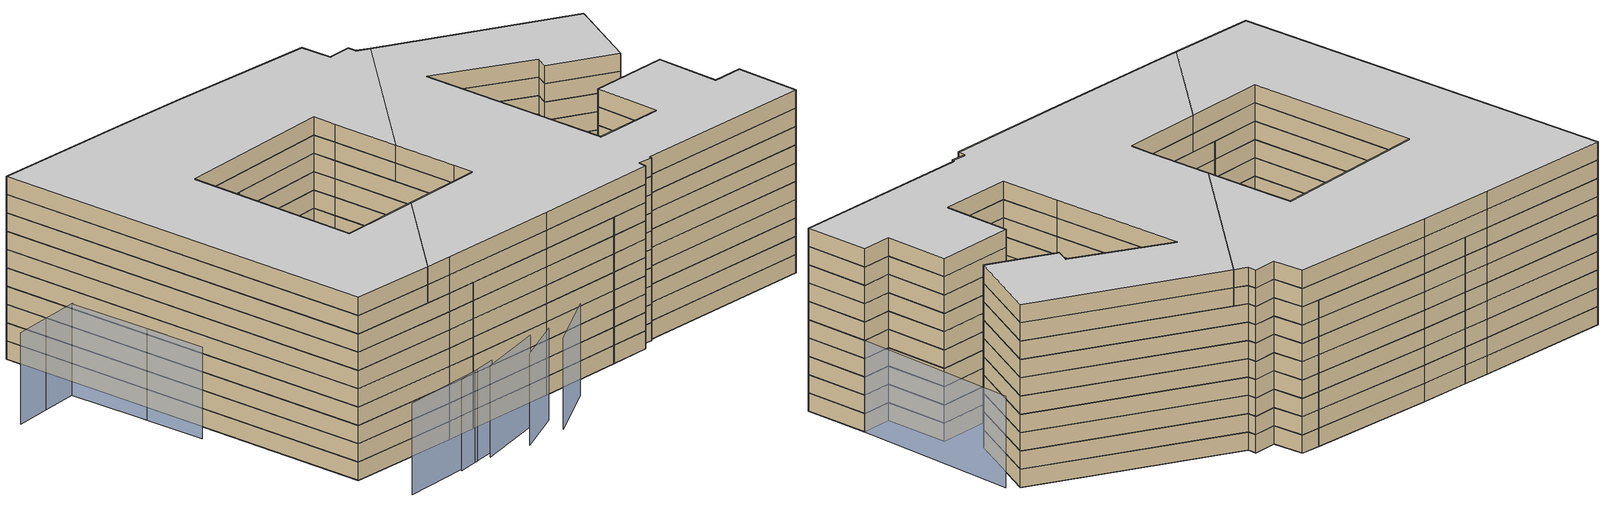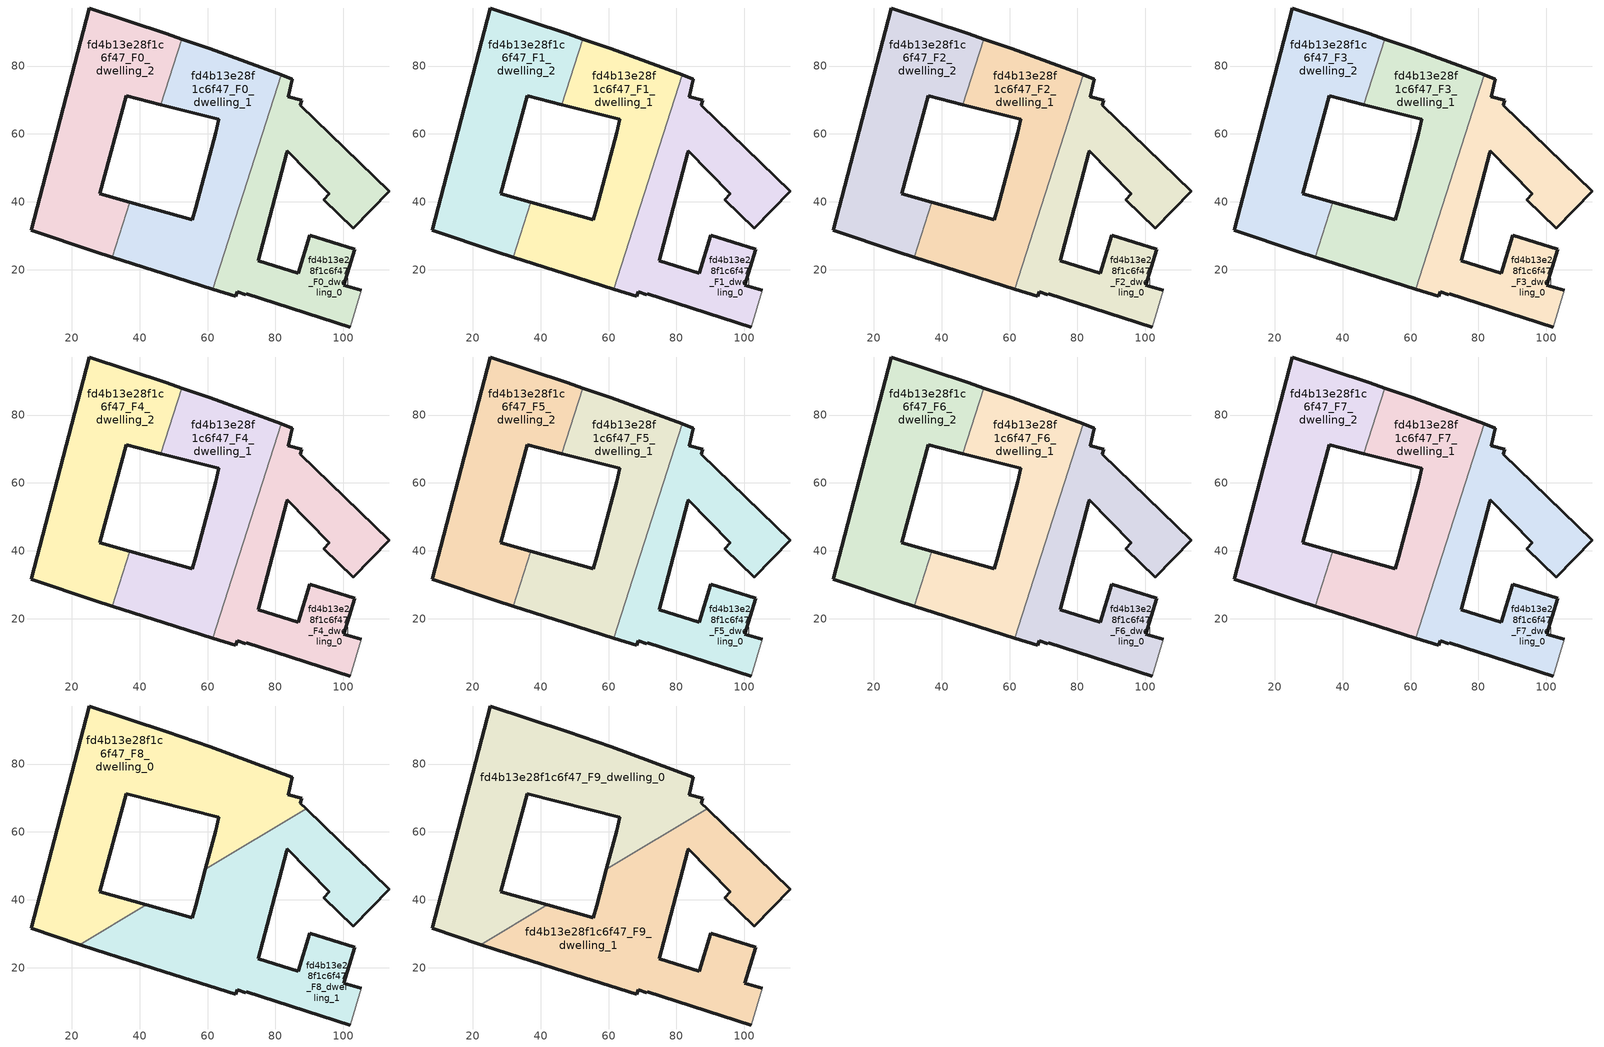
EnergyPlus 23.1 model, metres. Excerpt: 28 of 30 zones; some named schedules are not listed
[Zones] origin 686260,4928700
fd4b13e28f1c6f47_F0_dwelling_0
 floor ground (EU_floor_Construction): 102.03,3.13 105.22,13.91 100.19,15.45 103.4,26.08 90.09,30.09 86.74,19.01 74.89,22.59 77.6,32.68 83.31,54.49 83.46,55 95.88,42.39 94.17,40.62 102.91,32.19 113.47,43.14 87.32,68.39 87.73,69.86 83.74,70.94 84.94,76.18 81.71,77.36 61.51,14.3 68.26,12.19 68.8,13.53 71.2,12.57 71.34,12.95 z0
 wall outside (EU_wall_Construction): 81.71,77.36 84.94,76.18 83.74,70.94 87.73,69.86 87.32,68.39 113.47,43.14 102.91,32.19 94.17,40.62 95.88,42.39 83.46,55 83.31,54.49 77.6,32.68 74.89,22.59 86.74,19.01 90.09,30.09 103.4,26.08 100.19,15.45 105.22,13.91 / 102.03,3.13 71.34,12.95 71.2,12.57 68.8,13.53 68.26,12.19 61.51,14.3 z0:3
 wall to fd4b13e28f1c6f47_F0_dwelling_1 (EU_wall_Construction): 61.51,14.3 81.71,77.36 z0:3
 wall adiabatic (EU_wall_Construction): 105.22,13.91 102.03,3.13 z0:3
fd4b13e28f1c6f47_F0_dwelling_1
 floor ground (EU_floor_Construction): 61.51,14.3 81.71,77.36 60.75,85.06 52.45,87.92 46.27,68.63 63.35,64.3 62.37,60.34 56.55,38.24 55.54,34.78 37.06,39.89 31.87,23.68 47.24,18.76 z0
 wall outside (EU_wall_Construction): 37.06,39.89 55.54,34.78 56.55,38.24 62.37,60.34 63.35,64.3 46.27,68.63 / 52.45,87.92 60.75,85.06 81.71,77.36 / 61.51,14.3 47.24,18.76 31.87,23.68 z0:3
 wall to fd4b13e28f1c6f47_F0_dwelling_2 (EU_wall_Construction): 46.27,68.63 52.45,87.92 / 31.87,23.68 37.06,39.89 z0:3
fd4b13e28f1c6f47_F0_dwelling_2
 floor ground (EU_floor_Construction): 31.87,23.68 37.06,39.89 28.23,42.33 36.05,71.22 46.27,68.63 52.45,87.92 48.01,89.46 25.21,97.1 8.11,31.6 26.88,25.28 z0
 wall outside (EU_wall_Construction): 46.27,68.63 36.05,71.22 28.23,42.33 37.06,39.89 / 31.87,23.68 26.88,25.28 8.11,31.6 25.21,97.1 48.01,89.46 52.45,87.92 z0:3
fd4b13e28f1c6f47_F1_dwelling_0
 floor to fd4b13e28f1c6f47_F0_dwelling_0 (EU_floor_Construction): 102.03,3.13 105.22,13.91 100.19,15.45 103.4,26.08 90.09,30.09 86.74,19.01 74.89,22.59 77.6,32.68 83.31,54.49 83.46,55 95.88,42.39 94.17,40.62 102.91,32.19 113.47,43.14 87.32,68.39 87.73,69.86 83.74,70.94 84.94,76.18 81.71,77.36 61.51,14.3 68.26,12.19 68.8,13.53 71.2,12.57 71.34,12.95 z3
 wall outside (EU_wall_Construction): 81.71,77.36 84.94,76.18 83.74,70.94 87.73,69.86 87.32,68.39 113.47,43.14 102.91,32.19 94.17,40.62 95.88,42.39 83.46,55 83.31,54.49 77.6,32.68 74.89,22.59 86.74,19.01 90.09,30.09 103.4,26.08 100.19,15.45 105.22,13.91 / 102.03,3.13 71.34,12.95 71.2,12.57 68.8,13.53 68.26,12.19 61.51,14.3 z3:6
 wall to fd4b13e28f1c6f47_F1_dwelling_1 (EU_wall_Construction): 61.51,14.3 81.71,77.36 z3:6
 wall adiabatic (EU_wall_Construction): 105.22,13.91 102.03,3.13 z3:6
fd4b13e28f1c6f47_F1_dwelling_1
 floor to fd4b13e28f1c6f47_F0_dwelling_1 (EU_floor_Construction): 61.51,14.3 81.71,77.36 60.75,85.06 52.45,87.92 46.27,68.63 63.35,64.3 62.37,60.34 56.55,38.24 55.54,34.78 37.06,39.89 31.87,23.68 47.24,18.76 z3
 wall outside (EU_wall_Construction): 37.06,39.89 55.54,34.78 56.55,38.24 62.37,60.34 63.35,64.3 46.27,68.63 / 52.45,87.92 60.75,85.06 81.71,77.36 / 61.51,14.3 47.24,18.76 31.87,23.68 z3:6
 wall to fd4b13e28f1c6f47_F1_dwelling_2 (EU_wall_Construction): 46.27,68.63 52.45,87.92 / 31.87,23.68 37.06,39.89 z3:6
fd4b13e28f1c6f47_F1_dwelling_2
 floor to fd4b13e28f1c6f47_F0_dwelling_2 (EU_floor_Construction): 31.87,23.68 37.06,39.89 28.23,42.33 36.05,71.22 46.27,68.63 52.45,87.92 48.01,89.46 25.21,97.1 8.11,31.6 26.88,25.28 z3
 wall outside (EU_wall_Construction): 46.27,68.63 36.05,71.22 28.23,42.33 37.06,39.89 / 31.87,23.68 26.88,25.28 8.11,31.6 25.21,97.1 48.01,89.46 52.45,87.92 z3:6
fd4b13e28f1c6f47_F2_dwelling_0
 floor to fd4b13e28f1c6f47_F1_dwelling_0 (EU_floor_Construction): 102.03,3.13 105.22,13.91 100.19,15.45 103.4,26.08 90.09,30.09 86.74,19.01 74.89,22.59 77.6,32.68 83.31,54.49 83.46,55 95.88,42.39 94.17,40.62 102.91,32.19 113.47,43.14 87.32,68.39 87.73,69.86 83.74,70.94 84.94,76.18 81.71,77.36 61.51,14.3 68.26,12.19 68.8,13.53 71.2,12.57 71.34,12.95 z6
 wall outside (EU_wall_Construction): 81.71,77.36 84.94,76.18 83.74,70.94 87.73,69.86 87.32,68.39 113.47,43.14 102.91,32.19 94.17,40.62 95.88,42.39 83.46,55 83.31,54.49 77.6,32.68 74.89,22.59 86.74,19.01 90.09,30.09 103.4,26.08 100.19,15.45 105.22,13.91 / 102.03,3.13 71.34,12.95 71.2,12.57 68.8,13.53 68.26,12.19 61.51,14.3 z6:9
 wall to fd4b13e28f1c6f47_F2_dwelling_1 (EU_wall_Construction): 61.51,14.3 81.71,77.36 z6:9
 wall adiabatic (EU_wall_Construction): 105.22,13.91 102.03,3.13 z6:9
fd4b13e28f1c6f47_F2_dwelling_1
 floor to fd4b13e28f1c6f47_F1_dwelling_1 (EU_floor_Construction): 61.51,14.3 81.71,77.36 60.75,85.06 52.45,87.92 46.27,68.63 63.35,64.3 62.37,60.34 56.55,38.24 55.54,34.78 37.06,39.89 31.87,23.68 47.24,18.76 z6
 wall outside (EU_wall_Construction): 37.06,39.89 55.54,34.78 56.55,38.24 62.37,60.34 63.35,64.3 46.27,68.63 / 52.45,87.92 60.75,85.06 81.71,77.36 / 61.51,14.3 47.24,18.76 31.87,23.68 z6:9
 wall to fd4b13e28f1c6f47_F2_dwelling_2 (EU_wall_Construction): 46.27,68.63 52.45,87.92 / 31.87,23.68 37.06,39.89 z6:9
fd4b13e28f1c6f47_F2_dwelling_2
 floor to fd4b13e28f1c6f47_F1_dwelling_2 (EU_floor_Construction): 31.87,23.68 37.06,39.89 28.23,42.33 36.05,71.22 46.27,68.63 52.45,87.92 48.01,89.46 25.21,97.1 8.11,31.6 26.88,25.28 z6
 wall outside (EU_wall_Construction): 46.27,68.63 36.05,71.22 28.23,42.33 37.06,39.89 / 31.87,23.68 26.88,25.28 8.11,31.6 25.21,97.1 48.01,89.46 52.45,87.92 z6:9
fd4b13e28f1c6f47_F3_dwelling_0
 floor to fd4b13e28f1c6f47_F2_dwelling_0 (EU_floor_Construction): 102.03,3.13 105.22,13.91 100.19,15.45 103.4,26.08 90.09,30.09 86.74,19.01 74.89,22.59 77.6,32.68 83.31,54.49 83.46,55 95.88,42.39 94.17,40.62 102.91,32.19 113.47,43.14 87.32,68.39 87.73,69.86 83.74,70.94 84.94,76.18 81.71,77.36 61.51,14.3 68.26,12.19 68.8,13.53 71.2,12.57 71.34,12.95 z9
 wall outside (EU_wall_Construction): 81.71,77.36 84.94,76.18 83.74,70.94 87.73,69.86 87.32,68.39 113.47,43.14 102.91,32.19 94.17,40.62 95.88,42.39 83.46,55 83.31,54.49 77.6,32.68 74.89,22.59 86.74,19.01 90.09,30.09 103.4,26.08 100.19,15.45 105.22,13.91 / 102.03,3.13 71.34,12.95 71.2,12.57 68.8,13.53 68.26,12.19 61.51,14.3 z9:12
 wall to fd4b13e28f1c6f47_F3_dwelling_1 (EU_wall_Construction): 61.51,14.3 81.71,77.36 z9:12
 wall adiabatic (EU_wall_Construction): 105.22,13.91 102.03,3.13 z9:12
fd4b13e28f1c6f47_F3_dwelling_1
 floor to fd4b13e28f1c6f47_F2_dwelling_1 (EU_floor_Construction): 61.51,14.3 81.71,77.36 60.75,85.06 52.45,87.92 46.27,68.63 63.35,64.3 62.37,60.34 56.55,38.24 55.54,34.78 37.06,39.89 31.87,23.68 47.24,18.76 z9
 wall outside (EU_wall_Construction): 37.06,39.89 55.54,34.78 56.55,38.24 62.37,60.34 63.35,64.3 46.27,68.63 / 52.45,87.92 60.75,85.06 81.71,77.36 / 61.51,14.3 47.24,18.76 31.87,23.68 z9:12
 wall to fd4b13e28f1c6f47_F3_dwelling_2 (EU_wall_Construction): 46.27,68.63 52.45,87.92 / 31.87,23.68 37.06,39.89 z9:12
fd4b13e28f1c6f47_F3_dwelling_2
 floor to fd4b13e28f1c6f47_F2_dwelling_2 (EU_floor_Construction): 31.87,23.68 37.06,39.89 28.23,42.33 36.05,71.22 46.27,68.63 52.45,87.92 48.01,89.46 25.21,97.1 8.11,31.6 26.88,25.28 z9
 wall outside (EU_wall_Construction): 46.27,68.63 36.05,71.22 28.23,42.33 37.06,39.89 / 31.87,23.68 26.88,25.28 8.11,31.6 25.21,97.1 48.01,89.46 52.45,87.92 z9:12
fd4b13e28f1c6f47_F4_dwelling_0
 floor to fd4b13e28f1c6f47_F3_dwelling_0 (EU_floor_Construction): 102.03,3.13 105.22,13.91 100.19,15.45 103.4,26.08 90.09,30.09 86.74,19.01 74.89,22.59 77.6,32.68 83.31,54.49 83.46,55 95.88,42.39 94.17,40.62 102.91,32.19 113.47,43.14 87.32,68.39 87.73,69.86 83.74,70.94 84.94,76.18 81.71,77.36 61.51,14.3 68.26,12.19 68.8,13.53 71.2,12.57 71.34,12.95 z12
 wall outside (EU_wall_Construction): 81.71,77.36 84.94,76.18 83.74,70.94 87.73,69.86 87.32,68.39 113.47,43.14 102.91,32.19 94.17,40.62 95.88,42.39 83.46,55 83.31,54.49 77.6,32.68 74.89,22.59 86.74,19.01 90.09,30.09 103.4,26.08 100.19,15.45 105.22,13.91 / 102.03,3.13 71.34,12.95 71.2,12.57 68.8,13.53 68.26,12.19 61.51,14.3 z12:15
 wall to fd4b13e28f1c6f47_F4_dwelling_1 (EU_wall_Construction): 61.51,14.3 81.71,77.36 z12:15
 wall adiabatic (EU_wall_Construction): 105.22,13.91 102.03,3.13 z12:15
fd4b13e28f1c6f47_F4_dwelling_1
 floor to fd4b13e28f1c6f47_F3_dwelling_1 (EU_floor_Construction): 61.51,14.3 81.71,77.36 60.75,85.06 52.45,87.92 46.27,68.63 63.35,64.3 62.37,60.34 56.55,38.24 55.54,34.78 37.06,39.89 31.87,23.68 47.24,18.76 z12
 wall outside (EU_wall_Construction): 37.06,39.89 55.54,34.78 56.55,38.24 62.37,60.34 63.35,64.3 46.27,68.63 / 52.45,87.92 60.75,85.06 81.71,77.36 / 61.51,14.3 47.24,18.76 31.87,23.68 z12:15
 wall to fd4b13e28f1c6f47_F4_dwelling_2 (EU_wall_Construction): 46.27,68.63 52.45,87.92 / 31.87,23.68 37.06,39.89 z12:15
fd4b13e28f1c6f47_F4_dwelling_2
 floor to fd4b13e28f1c6f47_F3_dwelling_2 (EU_floor_Construction): 31.87,23.68 37.06,39.89 28.23,42.33 36.05,71.22 46.27,68.63 52.45,87.92 48.01,89.46 25.21,97.1 8.11,31.6 26.88,25.28 z12
 wall outside (EU_wall_Construction): 46.27,68.63 36.05,71.22 28.23,42.33 37.06,39.89 / 31.87,23.68 26.88,25.28 8.11,31.6 25.21,97.1 48.01,89.46 52.45,87.92 z12:15
fd4b13e28f1c6f47_F5_dwelling_0
 floor to fd4b13e28f1c6f47_F4_dwelling_0 (EU_floor_Construction): 102.03,3.13 105.22,13.91 100.19,15.45 103.4,26.08 90.09,30.09 86.74,19.01 74.89,22.59 77.6,32.68 83.31,54.49 83.46,55 95.88,42.39 94.17,40.62 102.91,32.19 113.47,43.14 87.32,68.39 87.73,69.86 83.74,70.94 84.94,76.18 81.71,77.36 61.51,14.3 68.26,12.19 68.8,13.53 71.2,12.57 71.34,12.95 z15
 wall outside (EU_wall_Construction): 81.71,77.36 84.94,76.18 83.74,70.94 87.73,69.86 87.32,68.39 113.47,43.14 102.91,32.19 94.17,40.62 95.88,42.39 83.46,55 83.31,54.49 77.6,32.68 74.89,22.59 86.74,19.01 90.09,30.09 103.4,26.08 100.19,15.45 105.22,13.91 / 102.03,3.13 71.34,12.95 71.2,12.57 68.8,13.53 68.26,12.19 61.51,14.3 z15:18
 wall to fd4b13e28f1c6f47_F5_dwelling_1 (EU_wall_Construction): 61.51,14.3 81.71,77.36 z15:18
 wall adiabatic (EU_wall_Construction): 105.22,13.91 102.03,3.13 z15:18
fd4b13e28f1c6f47_F5_dwelling_1
 floor to fd4b13e28f1c6f47_F4_dwelling_1 (EU_floor_Construction): 61.51,14.3 81.71,77.36 60.75,85.06 52.45,87.92 46.27,68.63 63.35,64.3 62.37,60.34 56.55,38.24 55.54,34.78 37.06,39.89 31.87,23.68 47.24,18.76 z15
 wall outside (EU_wall_Construction): 37.06,39.89 55.54,34.78 56.55,38.24 62.37,60.34 63.35,64.3 46.27,68.63 / 52.45,87.92 60.75,85.06 81.71,77.36 / 61.51,14.3 47.24,18.76 31.87,23.68 z15:18
 wall to fd4b13e28f1c6f47_F5_dwelling_2 (EU_wall_Construction): 46.27,68.63 52.45,87.92 / 31.87,23.68 37.06,39.89 z15:18
fd4b13e28f1c6f47_F5_dwelling_2
 floor to fd4b13e28f1c6f47_F4_dwelling_2 (EU_floor_Construction): 31.87,23.68 37.06,39.89 28.23,42.33 36.05,71.22 46.27,68.63 52.45,87.92 48.01,89.46 25.21,97.1 8.11,31.6 26.88,25.28 z15
 wall outside (EU_wall_Construction): 46.27,68.63 36.05,71.22 28.23,42.33 37.06,39.89 / 31.87,23.68 26.88,25.28 8.11,31.6 25.21,97.1 48.01,89.46 52.45,87.92 z15:18
fd4b13e28f1c6f47_F6_dwelling_0
 floor to fd4b13e28f1c6f47_F5_dwelling_0 (EU_floor_Construction): 102.03,3.13 105.22,13.91 100.19,15.45 103.4,26.08 90.09,30.09 86.74,19.01 74.89,22.59 77.6,32.68 83.31,54.49 83.46,55 95.88,42.39 94.17,40.62 102.91,32.19 113.47,43.14 87.32,68.39 87.73,69.86 83.74,70.94 84.94,76.18 81.71,77.36 61.51,14.3 68.26,12.19 68.8,13.53 71.2,12.57 71.34,12.95 z18
 wall outside (EU_wall_Construction): 81.71,77.36 84.94,76.18 83.74,70.94 87.73,69.86 87.32,68.39 113.47,43.14 102.91,32.19 94.17,40.62 95.88,42.39 83.46,55 83.31,54.49 77.6,32.68 74.89,22.59 86.74,19.01 90.09,30.09 103.4,26.08 100.19,15.45 105.22,13.91 / 102.03,3.13 71.34,12.95 71.2,12.57 68.8,13.53 68.26,12.19 61.51,14.3 z18:21
 wall to fd4b13e28f1c6f47_F6_dwelling_1 (EU_wall_Construction): 61.51,14.3 81.71,77.36 z18:21
 wall adiabatic (EU_wall_Construction): 105.22,13.91 102.03,3.13 z18:21
fd4b13e28f1c6f47_F6_dwelling_1
 floor to fd4b13e28f1c6f47_F5_dwelling_1 (EU_floor_Construction): 61.51,14.3 81.71,77.36 60.75,85.06 52.45,87.92 46.27,68.63 63.35,64.3 62.37,60.34 56.55,38.24 55.54,34.78 37.06,39.89 31.87,23.68 47.24,18.76 z18
 wall outside (EU_wall_Construction): 37.06,39.89 55.54,34.78 56.55,38.24 62.37,60.34 63.35,64.3 46.27,68.63 / 52.45,87.92 60.75,85.06 81.71,77.36 / 61.51,14.3 47.24,18.76 31.87,23.68 z18:21
 wall to fd4b13e28f1c6f47_F6_dwelling_2 (EU_wall_Construction): 46.27,68.63 52.45,87.92 / 31.87,23.68 37.06,39.89 z18:21
fd4b13e28f1c6f47_F6_dwelling_2
 floor to fd4b13e28f1c6f47_F5_dwelling_2 (EU_floor_Construction): 31.87,23.68 37.06,39.89 28.23,42.33 36.05,71.22 46.27,68.63 52.45,87.92 48.01,89.46 25.21,97.1 8.11,31.6 26.88,25.28 z18
 wall outside (EU_wall_Construction): 46.27,68.63 36.05,71.22 28.23,42.33 37.06,39.89 / 31.87,23.68 26.88,25.28 8.11,31.6 25.21,97.1 48.01,89.46 52.45,87.92 z18:21
fd4b13e28f1c6f47_F7_dwelling_0
 floor to fd4b13e28f1c6f47_F6_dwelling_0 (EU_floor_Construction): 102.03,3.13 105.22,13.91 100.19,15.45 103.4,26.08 90.09,30.09 86.74,19.01 74.89,22.59 77.6,32.68 83.31,54.49 83.46,55 95.88,42.39 94.17,40.62 102.91,32.19 113.47,43.14 87.32,68.39 87.73,69.86 83.74,70.94 84.94,76.18 81.71,77.36 61.51,14.3 68.26,12.19 68.8,13.53 71.2,12.57 71.34,12.95 z21
 wall outside (EU_wall_Construction): 81.71,77.36 84.94,76.18 83.74,70.94 87.73,69.86 87.32,68.39 113.47,43.14 102.91,32.19 94.17,40.62 95.88,42.39 83.46,55 83.31,54.49 77.6,32.68 74.89,22.59 86.74,19.01 90.09,30.09 103.4,26.08 100.19,15.45 105.22,13.91 / 102.03,3.13 71.34,12.95 71.2,12.57 68.8,13.53 68.26,12.19 61.51,14.3 z21:24
 wall to fd4b13e28f1c6f47_F7_dwelling_1 (EU_wall_Construction): 61.51,14.3 81.71,77.36 z21:24
 wall adiabatic (EU_wall_Construction): 105.22,13.91 102.03,3.13 z21:24
fd4b13e28f1c6f47_F7_dwelling_1
 floor to fd4b13e28f1c6f47_F6_dwelling_1 (EU_floor_Construction): 61.51,14.3 81.71,77.36 60.75,85.06 52.45,87.92 46.27,68.63 63.35,64.3 62.37,60.34 56.55,38.24 55.54,34.78 37.06,39.89 31.87,23.68 47.24,18.76 z21
 wall outside (EU_wall_Construction): 37.06,39.89 55.54,34.78 56.55,38.24 62.37,60.34 63.35,64.3 46.27,68.63 / 52.45,87.92 60.75,85.06 81.71,77.36 / 61.51,14.3 47.24,18.76 31.87,23.68 z21:24
 wall to fd4b13e28f1c6f47_F7_dwelling_2 (EU_wall_Construction): 46.27,68.63 52.45,87.92 / 31.87,23.68 37.06,39.89 z21:24
fd4b13e28f1c6f47_F7_dwelling_2
 floor to fd4b13e28f1c6f47_F6_dwelling_2 (EU_floor_Construction): 31.87,23.68 37.06,39.89 28.23,42.33 36.05,71.22 46.27,68.63 52.45,87.92 48.01,89.46 25.21,97.1 8.11,31.6 26.88,25.28 z21
 wall outside (EU_wall_Construction): 46.27,68.63 36.05,71.22 28.23,42.33 37.06,39.89 / 31.87,23.68 26.88,25.28 8.11,31.6 25.21,97.1 48.01,89.46 52.45,87.92 z21:24
fd4b13e28f1c6f47_F8_dwelling_0
 floor to fd4b13e28f1c6f47_F7_dwelling_2 (EU_floor_Construction): 35.38,34.62 37.06,39.89 28.23,42.33 36.05,71.22 46.27,68.63 52.45,87.92 48.01,89.46 25.21,97.1 8.11,31.6 22.34,26.81 z24
 floor to fd4b13e28f1c6f47_F7_dwelling_0 (EU_floor_Construction): 89,66.77 87.32,68.39 87.73,69.86 83.74,70.94 84.94,76.18 81.71,77.36 75.78,58.84 z24
 floor to fd4b13e28f1c6f47_F7_dwelling_1 (EU_floor_Construction): 41.92,38.54 37.06,39.89 35.38,34.62 z24; 75.78,58.84 81.71,77.36 60.75,85.06 52.45,87.92 46.27,68.63 63.35,64.3 62.37,60.34 59.39,49.02 z24
 wall outside (EU_wall_Construction): 59.39,49.02 62.37,60.34 63.35,64.3 36.05,71.22 28.23,42.33 41.92,38.54 / 22.34,26.81 8.11,31.6 25.21,97.1 48.01,89.46 60.75,85.06 84.94,76.18 83.74,70.94 87.73,69.86 87.32,68.39 89,66.77 z24:27
 wall to fd4b13e28f1c6f47_F8_dwelling_1 (EU_wall_Construction): 89,66.77 59.39,49.02 / 41.92,38.54 22.34,26.81 z24:27
fd4b13e28f1c6f47_F8_dwelling_1
 floor to fd4b13e28f1c6f47_F7_dwelling_0 (EU_floor_Construction): 102.03,3.13 105.22,13.91 100.19,15.45 103.4,26.08 90.09,30.09 86.74,19.01 74.89,22.59 77.6,32.68 83.31,54.49 83.46,55 95.88,42.39 94.17,40.62 102.91,32.19 113.47,43.14 89,66.77 75.78,58.84 61.51,14.3 68.26,12.19 68.8,13.53 71.2,12.57 71.34,12.95 z24
 floor to fd4b13e28f1c6f47_F7_dwelling_1 (EU_floor_Construction): 61.51,14.3 75.78,58.84 59.39,49.02 56.55,38.24 55.54,34.78 41.92,38.54 35.38,34.62 31.87,23.68 47.24,18.76 z24
 floor to fd4b13e28f1c6f47_F7_dwelling_2 (EU_floor_Construction): 31.87,23.68 35.38,34.62 22.34,26.81 26.88,25.28 z24
 wall outside (EU_wall_Construction): 41.92,38.54 55.54,34.78 56.55,38.24 59.39,49.02 / 89,66.77 113.47,43.14 102.91,32.19 94.17,40.62 95.88,42.39 83.46,55 83.31,54.49 77.6,32.68 74.89,22.59 86.74,19.01 90.09,30.09 103.4,26.08 100.19,15.45 105.22,13.91 / 102.03,3.13 71.34,12.95 71.2,12.57 68.8,13.53 68.26,12.19 47.24,18.76 26.88,25.28 22.34,26.81 z24:27
 wall adiabatic (EU_wall_Construction): 105.22,13.91 102.03,3.13 z24:27
fd4b13e28f1c6f47_F9_dwelling_0
 floor to fd4b13e28f1c6f47_F8_dwelling_0 (EU_floor_Construction): 59.39,49.02 89,66.77 87.32,68.39 87.73,69.86 83.74,70.94 84.94,76.18 60.75,85.06 48.01,89.46 25.21,97.1 8.11,31.6 22.34,26.81 41.92,38.54 28.23,42.33 36.05,71.22 63.35,64.3 62.37,60.34 z27
 wall outside (EU_wall_Construction): 59.39,49.02 62.37,60.34 63.35,64.3 36.05,71.22 28.23,42.33 41.92,38.54 / 22.34,26.81 8.11,31.6 25.21,97.1 48.01,89.46 60.75,85.06 84.94,76.18 83.74,70.94 87.73,69.86 87.32,68.39 89,66.77 z27:30
 wall to fd4b13e28f1c6f47_F9_dwelling_1 (EU_wall_Construction): 89,66.77 59.39,49.02 / 41.92,38.54 22.34,26.81 z27:30
 ceiling to fd4b13e28f1c6f47_F10_dwelling_0 (EU_floor_Construction): 84.94,76.18 83.74,70.94 87.73,69.86 87.32,68.39 89,66.77 59.39,49.02 62.37,60.34 63.35,64.3 36.05,71.22 28.23,42.33 41.92,38.54 22.34,26.81 8.11,31.6 25.21,97.1 48.01,89.46 60.75,85.06 z30
fd4b13e28f1c6f47_F9_dwelling_1
 floor to fd4b13e28f1c6f47_F8_dwelling_1 (EU_floor_Construction): 102.03,3.13 105.22,13.91 100.19,15.45 103.4,26.08 90.09,30.09 86.74,19.01 74.89,22.59 77.6,32.68 83.31,54.49 83.46,55 95.88,42.39 94.17,40.62 102.91,32.19 113.47,43.14 89,66.77 59.39,49.02 56.55,38.24 55.54,34.78 41.92,38.54 22.34,26.81 26.88,25.28 47.24,18.76 68.26,12.19 68.8,13.53 71.2,12.57 71.34,12.95 z27
 wall outside (EU_wall_Construction): 41.92,38.54 55.54,34.78 56.55,38.24 59.39,49.02 / 89,66.77 113.47,43.14 102.91,32.19 94.17,40.62 95.88,42.39 83.46,55 83.31,54.49 77.6,32.68 74.89,22.59 86.74,19.01 90.09,30.09 103.4,26.08 100.19,15.45 105.22,13.91 / 102.03,3.13 71.34,12.95 71.2,12.57 68.8,13.53 68.26,12.19 47.24,18.76 26.88,25.28 22.34,26.81 z27:30
 wall adiabatic (EU_wall_Construction): 105.22,13.91 102.03,3.13 z27:30
 ceiling to fd4b13e28f1c6f47_F10_dwelling_1 (EU_floor_Construction): 113.47,43.14 102.91,32.19 94.17,40.62 95.88,42.39 83.46,55 83.31,54.49 77.6,32.68 74.89,22.59 86.74,19.01 90.09,30.09 103.4,26.08 100.19,15.45 105.22,13.91 102.03,3.13 71.34,12.95 71.2,12.57 68.8,13.53 68.26,12.19 47.24,18.76 26.88,25.28 22.34,26.81 41.92,38.54 55.54,34.78 56.55,38.24 59.39,49.02 89,66.77 z30
shading: 30.11,13.67 39.35,14.82 / 23.82,17.25 36,16.28 / 37.32,11.48 49.2,14.14 / 6.81,22.16 21.66,18.33 / 101.72,3.48 114.34,41.16 / 17.64,19.03 25.6,17.77 / 14.51,69.63 11.9,58.85 / 17.65,82.95 13.48,65.29 / 17.93,82.81 11.24,84.26 / 11.48,84.21 5.24,85.49 z0:15
[Building]
EU S2 Campaign: North Axis=0; Terrain=City; Solar Distribution=FullExterior
[Site:Location]
Bologna: Latitude=44.5; Longitude=11.25; Time Zone=1; Elevation=37
[SizingPeriod:WeatherFileDays]
AnnualSizingPeriod: Begin Month=1; Begin Day of Month=1; End Month=12; End Day of Month=31; Day of Week for Start Day=Monday; Use Weather File Daylight Saving Period=No; Use Weather File Rain and Snow Indicators=No
[MATERIAL]
EU_InternalMass_Material: Roughness=MediumRough; Thickness=0.1; Conductivity=1; Density=1800; Specific Heat=900; Thermal Absorptance=0.9; Solar Absorptance=0.7; Visible Absorptance=0.7
[MATERIAL:NOMASS] Roughness=MediumRough; Thermal Absorptance=0.9; Solar Absorptance=0.7; Visible Absorptance=0.7
Name | Thermal Resistance
EU_wall_NoMass | 0.779417
EU_floor_NoMass | 0.588222
[CONSTRUCTION]
EU_wall_Construction: EU_wall_NoMass
EU_floor_Construction: EU_floor_NoMass
EU_InternalMass_Construction: EU_InternalMass_Material
[ZONE] Type=1; Multiplier=1; Ceiling Height=autocalculate; Floor Area=autocalculate; Part of Total Floor Area=Yes
Name | Volume
fd4b13e28f1c6f47_F0_dwelling_0; fd4b13e28f1c6f47_F1_dwelling_0; fd4b13e28f1c6f47_F2_dwelling_0; fd4b13e28f1c6f47_F3_dwelling_0; fd4b13e28f1c6f47_F4_dwelling_0; fd4b13e28f1c6f47_F5_dwelling_0; fd4b13e28f1c6f47_F6_dwelling_0; fd4b13e28f1c6f47_F7_dwelling_0 | 4562.01
fd4b13e28f1c6f47_F8_dwelling_0; fd4b13e28f1c6f47_F9_dwelling_0 | 6842.93
fd4b13e28f1c6f47_F0_dwelling_1; fd4b13e28f1c6f47_F1_dwelling_1; fd4b13e28f1c6f47_F2_dwelling_1; fd4b13e28f1c6f47_F3_dwelling_1; fd4b13e28f1c6f47_F4_dwelling_1; fd4b13e28f1c6f47_F5_dwelling_1; fd4b13e28f1c6f47_F6_dwelling_1; fd4b13e28f1c6f47_F7_dwelling_1 | 4561.89
fd4b13e28f1c6f47_F8_dwelling_1; fd4b13e28f1c6f47_F9_dwelling_1 | 6842.98
fd4b13e28f1c6f47_F0_dwelling_2; fd4b13e28f1c6f47_F1_dwelling_2; fd4b13e28f1c6f47_F2_dwelling_2; fd4b13e28f1c6f47_F3_dwelling_2; fd4b13e28f1c6f47_F4_dwelling_2; fd4b13e28f1c6f47_F5_dwelling_2; fd4b13e28f1c6f47_F6_dwelling_2; fd4b13e28f1c6f47_F7_dwelling_2 | 4561.96
[INTERNALMASS] Construction=EU_InternalMass_Construction
Name | Zone or ZoneList | Surface Area
fd4b13e28f1c6f47_F0_dwelling_0_EU_InternalMass | fd4b13e28f1c6f47_F0_dwelling_0 | 1520.67
fd4b13e28f1c6f47_F0_dwelling_1_EU_InternalMass | fd4b13e28f1c6f47_F0_dwelling_1 | 1520.63
fd4b13e28f1c6f47_F0_dwelling_2_EU_InternalMass | fd4b13e28f1c6f47_F0_dwelling_2 | 1520.65
fd4b13e28f1c6f47_F1_dwelling_0_EU_InternalMass | fd4b13e28f1c6f47_F1_dwelling_0 | 1520.67
fd4b13e28f1c6f47_F1_dwelling_1_EU_InternalMass | fd4b13e28f1c6f47_F1_dwelling_1 | 1520.63
fd4b13e28f1c6f47_F1_dwelling_2_EU_InternalMass | fd4b13e28f1c6f47_F1_dwelling_2 | 1520.65
fd4b13e28f1c6f47_F2_dwelling_0_EU_InternalMass | fd4b13e28f1c6f47_F2_dwelling_0 | 1520.67
fd4b13e28f1c6f47_F2_dwelling_1_EU_InternalMass | fd4b13e28f1c6f47_F2_dwelling_1 | 1520.63
fd4b13e28f1c6f47_F2_dwelling_2_EU_InternalMass | fd4b13e28f1c6f47_F2_dwelling_2 | 1520.65
fd4b13e28f1c6f47_F3_dwelling_0_EU_InternalMass | fd4b13e28f1c6f47_F3_dwelling_0 | 1520.67
fd4b13e28f1c6f47_F3_dwelling_1_EU_InternalMass | fd4b13e28f1c6f47_F3_dwelling_1 | 1520.63
fd4b13e28f1c6f47_F3_dwelling_2_EU_InternalMass | fd4b13e28f1c6f47_F3_dwelling_2 | 1520.65
fd4b13e28f1c6f47_F4_dwelling_0_EU_InternalMass | fd4b13e28f1c6f47_F4_dwelling_0 | 1520.67
fd4b13e28f1c6f47_F4_dwelling_1_EU_InternalMass | fd4b13e28f1c6f47_F4_dwelling_1 | 1520.63
fd4b13e28f1c6f47_F4_dwelling_2_EU_InternalMass | fd4b13e28f1c6f47_F4_dwelling_2 | 1520.65
fd4b13e28f1c6f47_F5_dwelling_0_EU_InternalMass | fd4b13e28f1c6f47_F5_dwelling_0 | 1520.67
fd4b13e28f1c6f47_F5_dwelling_1_EU_InternalMass | fd4b13e28f1c6f47_F5_dwelling_1 | 1520.63
fd4b13e28f1c6f47_F5_dwelling_2_EU_InternalMass | fd4b13e28f1c6f47_F5_dwelling_2 | 1520.65
fd4b13e28f1c6f47_F6_dwelling_0_EU_InternalMass | fd4b13e28f1c6f47_F6_dwelling_0 | 1520.67
fd4b13e28f1c6f47_F6_dwelling_1_EU_InternalMass | fd4b13e28f1c6f47_F6_dwelling_1 | 1520.63
fd4b13e28f1c6f47_F6_dwelling_2_EU_InternalMass | fd4b13e28f1c6f47_F6_dwelling_2 | 1520.65
fd4b13e28f1c6f47_F7_dwelling_0_EU_InternalMass | fd4b13e28f1c6f47_F7_dwelling_0 | 1520.67
fd4b13e28f1c6f47_F7_dwelling_1_EU_InternalMass | fd4b13e28f1c6f47_F7_dwelling_1 | 1520.63
fd4b13e28f1c6f47_F7_dwelling_2_EU_InternalMass | fd4b13e28f1c6f47_F7_dwelling_2 | 1520.65
fd4b13e28f1c6f47_F8_dwelling_0_EU_InternalMass | fd4b13e28f1c6f47_F8_dwelling_0 | 2280.98
fd4b13e28f1c6f47_F8_dwelling_1_EU_InternalMass | fd4b13e28f1c6f47_F8_dwelling_1 | 2280.99
fd4b13e28f1c6f47_F9_dwelling_0_EU_InternalMass | fd4b13e28f1c6f47_F9_dwelling_0 | 2280.98
fd4b13e28f1c6f47_F9_dwelling_1_EU_InternalMass | fd4b13e28f1c6f47_F9_dwelling_1 | 2280.99
[OTHEREQUIPMENT] Fuel Type=Electricity; Design Level Calculation Method=Watts/Area; Power per Zone Floor Area=1; Fraction Latent=0; Fraction Radiant=0; Fraction Lost=0; Carbon Dioxide Generation Rate=0; EndUse Subcategory=EU_Step8_InternalGains
Name | Zone or ZoneList or Space or SpaceList | Schedule
EU_Step8_InternalGain_fd4b13e28f1c6f47_F0_dwelling_0_f000 | fd4b13e28f1c6f47_F0_dwelling_0 | EU_Step8_GainSchedule_fd4b13e28f1c6f47_F0_dwelling_0_f000
EU_Step8_InternalGain_fd4b13e28f1c6f47_F0_dwelling_1_f000 | fd4b13e28f1c6f47_F0_dwelling_1 | EU_Step8_GainSchedule_fd4b13e28f1c6f47_F0_dwelling_1_f000
EU_Step8_InternalGain_fd4b13e28f1c6f47_F0_dwelling_2_f000 | fd4b13e28f1c6f47_F0_dwelling_2 | EU_Step8_GainSchedule_fd4b13e28f1c6f47_F0_dwelling_2_f000
EU_Step8_InternalGain_fd4b13e28f1c6f47_F1_dwelling_0_f000 | fd4b13e28f1c6f47_F1_dwelling_0 | EU_Step8_GainSchedule_fd4b13e28f1c6f47_F1_dwelling_0_f000
EU_Step8_InternalGain_fd4b13e28f1c6f47_F1_dwelling_1_f000 | fd4b13e28f1c6f47_F1_dwelling_1 | EU_Step8_GainSchedule_fd4b13e28f1c6f47_F1_dwelling_1_f000
EU_Step8_InternalGain_fd4b13e28f1c6f47_F1_dwelling_2_f000 | fd4b13e28f1c6f47_F1_dwelling_2 | EU_Step8_GainSchedule_fd4b13e28f1c6f47_F1_dwelling_2_f000
EU_Step8_InternalGain_fd4b13e28f1c6f47_F2_dwelling_0_f000 | fd4b13e28f1c6f47_F2_dwelling_0 | EU_Step8_GainSchedule_fd4b13e28f1c6f47_F2_dwelling_0_f000
EU_Step8_InternalGain_fd4b13e28f1c6f47_F2_dwelling_1_f000 | fd4b13e28f1c6f47_F2_dwelling_1 | EU_Step8_GainSchedule_fd4b13e28f1c6f47_F2_dwelling_1_f000
EU_Step8_InternalGain_fd4b13e28f1c6f47_F2_dwelling_2_f000 | fd4b13e28f1c6f47_F2_dwelling_2 | EU_Step8_GainSchedule_fd4b13e28f1c6f47_F2_dwelling_2_f000
EU_Step8_InternalGain_fd4b13e28f1c6f47_F3_dwelling_0_f000 | fd4b13e28f1c6f47_F3_dwelling_0 | EU_Step8_GainSchedule_fd4b13e28f1c6f47_F3_dwelling_0_f000
EU_Step8_InternalGain_fd4b13e28f1c6f47_F3_dwelling_1_f000 | fd4b13e28f1c6f47_F3_dwelling_1 | EU_Step8_GainSchedule_fd4b13e28f1c6f47_F3_dwelling_1_f000
EU_Step8_InternalGain_fd4b13e28f1c6f47_F3_dwelling_2_f000 | fd4b13e28f1c6f47_F3_dwelling_2 | EU_Step8_GainSchedule_fd4b13e28f1c6f47_F3_dwelling_2_f000
EU_Step8_InternalGain_fd4b13e28f1c6f47_F4_dwelling_0_f000 | fd4b13e28f1c6f47_F4_dwelling_0 | EU_Step8_GainSchedule_fd4b13e28f1c6f47_F4_dwelling_0_f000
EU_Step8_InternalGain_fd4b13e28f1c6f47_F4_dwelling_1_f000 | fd4b13e28f1c6f47_F4_dwelling_1 | EU_Step8_GainSchedule_fd4b13e28f1c6f47_F4_dwelling_1_f000
EU_Step8_InternalGain_fd4b13e28f1c6f47_F4_dwelling_2_f000 | fd4b13e28f1c6f47_F4_dwelling_2 | EU_Step8_GainSchedule_fd4b13e28f1c6f47_F4_dwelling_2_f000
EU_Step8_InternalGain_fd4b13e28f1c6f47_F5_dwelling_0_f000 | fd4b13e28f1c6f47_F5_dwelling_0 | EU_Step8_GainSchedule_fd4b13e28f1c6f47_F5_dwelling_0_f000
EU_Step8_InternalGain_fd4b13e28f1c6f47_F5_dwelling_1_f000 | fd4b13e28f1c6f47_F5_dwelling_1 | EU_Step8_GainSchedule_fd4b13e28f1c6f47_F5_dwelling_1_f000
EU_Step8_InternalGain_fd4b13e28f1c6f47_F5_dwelling_2_f000 | fd4b13e28f1c6f47_F5_dwelling_2 | EU_Step8_GainSchedule_fd4b13e28f1c6f47_F5_dwelling_2_f000
EU_Step8_InternalGain_fd4b13e28f1c6f47_F6_dwelling_0_f000 | fd4b13e28f1c6f47_F6_dwelling_0 | EU_Step8_GainSchedule_fd4b13e28f1c6f47_F6_dwelling_0_f000
EU_Step8_InternalGain_fd4b13e28f1c6f47_F6_dwelling_1_f000 | fd4b13e28f1c6f47_F6_dwelling_1 | EU_Step8_GainSchedule_fd4b13e28f1c6f47_F6_dwelling_1_f000
EU_Step8_InternalGain_fd4b13e28f1c6f47_F6_dwelling_2_f000 | fd4b13e28f1c6f47_F6_dwelling_2 | EU_Step8_GainSchedule_fd4b13e28f1c6f47_F6_dwelling_2_f000
EU_Step8_InternalGain_fd4b13e28f1c6f47_F7_dwelling_0_f000 | fd4b13e28f1c6f47_F7_dwelling_0 | EU_Step8_GainSchedule_fd4b13e28f1c6f47_F7_dwelling_0_f000
EU_Step8_InternalGain_fd4b13e28f1c6f47_F7_dwelling_1_f000 | fd4b13e28f1c6f47_F7_dwelling_1 | EU_Step8_GainSchedule_fd4b13e28f1c6f47_F7_dwelling_1_f000
EU_Step8_InternalGain_fd4b13e28f1c6f47_F7_dwelling_2_f000 | fd4b13e28f1c6f47_F7_dwelling_2 | EU_Step8_GainSchedule_fd4b13e28f1c6f47_F7_dwelling_2_f000
EU_Step8_InternalGain_fd4b13e28f1c6f47_F8_dwelling_0_f000 | fd4b13e28f1c6f47_F8_dwelling_0 | EU_Step8_GainSchedule_fd4b13e28f1c6f47_F8_dwelling_0_f000
EU_Step8_InternalGain_fd4b13e28f1c6f47_F8_dwelling_1_f000 | fd4b13e28f1c6f47_F8_dwelling_1 | EU_Step8_GainSchedule_fd4b13e28f1c6f47_F8_dwelling_1_f000
EU_Step8_InternalGain_fd4b13e28f1c6f47_F9_dwelling_0_f000 | fd4b13e28f1c6f47_F9_dwelling_0 | EU_Step8_GainSchedule_fd4b13e28f1c6f47_F9_dwelling_0_f000
EU_Step8_InternalGain_fd4b13e28f1c6f47_F9_dwelling_1_f000 | fd4b13e28f1c6f47_F9_dwelling_1 | EU_Step8_GainSchedule_fd4b13e28f1c6f47_F9_dwelling_1_f000
[ZONEVENTILATION:DESIGNFLOWRATE] Schedule=EU_AlwaysOn; Design Flow Rate Calculation Method=AirChanges/Hour; Air Changes per Hour=0.712058; Ventilation Type=Natural; Fan Pressure Rise=0; Fan Total Efficiency=1; Constant Term Coefficient=1; Temperature Term Coefficient=0; Velocity Term Coefficient=0; Velocity Squared Term Coefficient=0; Minimum Indoor Temperature=-100; Maximum Indoor Temperature=100; Delta Temperature=-100; Minimum Outdoor Temperature=-100; Maximum Outdoor Temperature=100; Maximum Wind Speed=40
Name | Zone or ZoneList or Space or SpaceList
EU_ConstantAir_fd4b13e28f1c6f47_F0_dwelling_0 | fd4b13e28f1c6f47_F0_dwelling_0
EU_ConstantAir_fd4b13e28f1c6f47_F0_dwelling_1 | fd4b13e28f1c6f47_F0_dwelling_1
EU_ConstantAir_fd4b13e28f1c6f47_F0_dwelling_2 | fd4b13e28f1c6f47_F0_dwelling_2
EU_ConstantAir_fd4b13e28f1c6f47_F1_dwelling_0 | fd4b13e28f1c6f47_F1_dwelling_0
EU_ConstantAir_fd4b13e28f1c6f47_F1_dwelling_1 | fd4b13e28f1c6f47_F1_dwelling_1
EU_ConstantAir_fd4b13e28f1c6f47_F1_dwelling_2 | fd4b13e28f1c6f47_F1_dwelling_2
EU_ConstantAir_fd4b13e28f1c6f47_F2_dwelling_0 | fd4b13e28f1c6f47_F2_dwelling_0
EU_ConstantAir_fd4b13e28f1c6f47_F2_dwelling_1 | fd4b13e28f1c6f47_F2_dwelling_1
EU_ConstantAir_fd4b13e28f1c6f47_F2_dwelling_2 | fd4b13e28f1c6f47_F2_dwelling_2
EU_ConstantAir_fd4b13e28f1c6f47_F3_dwelling_0 | fd4b13e28f1c6f47_F3_dwelling_0
EU_ConstantAir_fd4b13e28f1c6f47_F3_dwelling_1 | fd4b13e28f1c6f47_F3_dwelling_1
EU_ConstantAir_fd4b13e28f1c6f47_F3_dwelling_2 | fd4b13e28f1c6f47_F3_dwelling_2
EU_ConstantAir_fd4b13e28f1c6f47_F4_dwelling_0 | fd4b13e28f1c6f47_F4_dwelling_0
EU_ConstantAir_fd4b13e28f1c6f47_F4_dwelling_1 | fd4b13e28f1c6f47_F4_dwelling_1
EU_ConstantAir_fd4b13e28f1c6f47_F4_dwelling_2 | fd4b13e28f1c6f47_F4_dwelling_2
EU_ConstantAir_fd4b13e28f1c6f47_F5_dwelling_0 | fd4b13e28f1c6f47_F5_dwelling_0
EU_ConstantAir_fd4b13e28f1c6f47_F5_dwelling_1 | fd4b13e28f1c6f47_F5_dwelling_1
EU_ConstantAir_fd4b13e28f1c6f47_F5_dwelling_2 | fd4b13e28f1c6f47_F5_dwelling_2
EU_ConstantAir_fd4b13e28f1c6f47_F6_dwelling_0 | fd4b13e28f1c6f47_F6_dwelling_0
EU_ConstantAir_fd4b13e28f1c6f47_F6_dwelling_1 | fd4b13e28f1c6f47_F6_dwelling_1
EU_ConstantAir_fd4b13e28f1c6f47_F6_dwelling_2 | fd4b13e28f1c6f47_F6_dwelling_2
EU_ConstantAir_fd4b13e28f1c6f47_F7_dwelling_0 | fd4b13e28f1c6f47_F7_dwelling_0
EU_ConstantAir_fd4b13e28f1c6f47_F7_dwelling_1 | fd4b13e28f1c6f47_F7_dwelling_1
EU_ConstantAir_fd4b13e28f1c6f47_F7_dwelling_2 | fd4b13e28f1c6f47_F7_dwelling_2
EU_ConstantAir_fd4b13e28f1c6f47_F8_dwelling_0 | fd4b13e28f1c6f47_F8_dwelling_0
EU_ConstantAir_fd4b13e28f1c6f47_F8_dwelling_1 | fd4b13e28f1c6f47_F8_dwelling_1
EU_ConstantAir_fd4b13e28f1c6f47_F9_dwelling_0 | fd4b13e28f1c6f47_F9_dwelling_0
EU_ConstantAir_fd4b13e28f1c6f47_F9_dwelling_1 | fd4b13e28f1c6f47_F9_dwelling_1
[HVACTEMPLATE:ZONE:IDEALLOADSAIRSYSTEM] System Availability Schedule=EU_AlwaysOn; Maximum Heating Supply Air Temperature=50; Minimum Cooling Supply Air Temperature=13; Maximum Heating Supply Air Humidity Ratio=0.0156; Minimum Cooling Supply Air Humidity Ratio=0.0077; Heating Limit=NoLimit; Cooling Limit=NoLimit; Heating Availability Schedule=EU_AlwaysOn; Cooling Availability Schedule=EU_CoolingOff; Dehumidification Control Type=ConstantSensibleHeatRatio; Cooling Sensible Heat Ratio=0.7; Dehumidification Setpoint=60; Humidification Control Type=None; Humidification Setpoint=30; Outdoor Air Method=None; Outdoor Air Flow Rate per Person=0.00944; Outdoor Air Flow Rate per Zone Floor Area=0; Outdoor Air Flow Rate per Zone=0; Demand Controlled Ventilation Type=None; Outdoor Air Economizer Type=NoEconomizer; Heat Recovery Type=None; Sensible Heat Recovery Effectiveness=0.7; Latent Heat Recovery Effectiveness=0.65
Name | Template Thermostat
fd4b13e28f1c6f47_F0_dwelling_0 | EU_HeatOnly_fd4b13e28f1c6f47_F0_dwelling_0
fd4b13e28f1c6f47_F0_dwelling_1 | EU_HeatOnly_fd4b13e28f1c6f47_F0_dwelling_1
fd4b13e28f1c6f47_F0_dwelling_2 | EU_HeatOnly_fd4b13e28f1c6f47_F0_dwelling_2
fd4b13e28f1c6f47_F1_dwelling_0 | EU_HeatOnly_fd4b13e28f1c6f47_F1_dwelling_0
fd4b13e28f1c6f47_F1_dwelling_1 | EU_HeatOnly_fd4b13e28f1c6f47_F1_dwelling_1
fd4b13e28f1c6f47_F1_dwelling_2 | EU_HeatOnly_fd4b13e28f1c6f47_F1_dwelling_2
fd4b13e28f1c6f47_F2_dwelling_0 | EU_HeatOnly_fd4b13e28f1c6f47_F2_dwelling_0
fd4b13e28f1c6f47_F2_dwelling_1 | EU_HeatOnly_fd4b13e28f1c6f47_F2_dwelling_1
fd4b13e28f1c6f47_F2_dwelling_2 | EU_HeatOnly_fd4b13e28f1c6f47_F2_dwelling_2
fd4b13e28f1c6f47_F3_dwelling_0 | EU_HeatOnly_fd4b13e28f1c6f47_F3_dwelling_0
fd4b13e28f1c6f47_F3_dwelling_1 | EU_HeatOnly_fd4b13e28f1c6f47_F3_dwelling_1
fd4b13e28f1c6f47_F3_dwelling_2 | EU_HeatOnly_fd4b13e28f1c6f47_F3_dwelling_2
fd4b13e28f1c6f47_F4_dwelling_0 | EU_HeatOnly_fd4b13e28f1c6f47_F4_dwelling_0
fd4b13e28f1c6f47_F4_dwelling_1 | EU_HeatOnly_fd4b13e28f1c6f47_F4_dwelling_1
fd4b13e28f1c6f47_F4_dwelling_2 | EU_HeatOnly_fd4b13e28f1c6f47_F4_dwelling_2
fd4b13e28f1c6f47_F5_dwelling_0 | EU_HeatOnly_fd4b13e28f1c6f47_F5_dwelling_0
fd4b13e28f1c6f47_F5_dwelling_1 | EU_HeatOnly_fd4b13e28f1c6f47_F5_dwelling_1
fd4b13e28f1c6f47_F5_dwelling_2 | EU_HeatOnly_fd4b13e28f1c6f47_F5_dwelling_2
fd4b13e28f1c6f47_F6_dwelling_0 | EU_HeatOnly_fd4b13e28f1c6f47_F6_dwelling_0
fd4b13e28f1c6f47_F6_dwelling_1 | EU_HeatOnly_fd4b13e28f1c6f47_F6_dwelling_1
fd4b13e28f1c6f47_F6_dwelling_2 | EU_HeatOnly_fd4b13e28f1c6f47_F6_dwelling_2
fd4b13e28f1c6f47_F7_dwelling_0 | EU_HeatOnly_fd4b13e28f1c6f47_F7_dwelling_0
fd4b13e28f1c6f47_F7_dwelling_1 | EU_HeatOnly_fd4b13e28f1c6f47_F7_dwelling_1
fd4b13e28f1c6f47_F7_dwelling_2 | EU_HeatOnly_fd4b13e28f1c6f47_F7_dwelling_2
fd4b13e28f1c6f47_F8_dwelling_0 | EU_HeatOnly_fd4b13e28f1c6f47_F8_dwelling_0
fd4b13e28f1c6f47_F8_dwelling_1 | EU_HeatOnly_fd4b13e28f1c6f47_F8_dwelling_1
fd4b13e28f1c6f47_F9_dwelling_0 | EU_HeatOnly_fd4b13e28f1c6f47_F9_dwelling_0
fd4b13e28f1c6f47_F9_dwelling_1 | EU_HeatOnly_fd4b13e28f1c6f47_F9_dwelling_1
[SIZING:ZONE] Zone Cooling Design Supply Air Temperature Input Method=SupplyAirTemperature; Zone Cooling Design Supply Air Temperature=13; Zone Heating Design Supply Air Temperature Input Method=SupplyAirTemperature; Zone Heating Design Supply Air Temperature=50; Zone Cooling Design Supply Air Humidity Ratio=0.008; Zone Heating Design Supply Air Humidity Ratio=0.008; Cooling Design Air Flow Method=DesignDay; Cooling Design Air Flow Rate=0; Cooling Minimum Air Flow per Zone Floor Area=0.000762; Cooling Minimum Air Flow=0; Cooling Minimum Air Flow Fraction=0.2; Heating Design Air Flow Method=DesignDay; Heating Design Air Flow Rate=0; Heating Maximum Air Flow per Zone Floor Area=0.002032; Heating Maximum Air Flow=0.141576; Heating Maximum Air Flow Fraction=0.3; Account for Dedicated Outdoor Air System=No; Dedicated Outdoor Air System Control Strategy=NeutralSupplyAir; Dedicated Outdoor Air Low Setpoint Temperature for Design=autosize; Dedicated Outdoor Air High Setpoint Temperature for Design=autosize; Zone Load Sizing Method=Sensible Load Only No Latent Load; Zone Latent Cooling Design Supply Air Humidity Ratio Input Method=HumidityRatioDifference; Zone Cooling Design Supply Air Humidity Ratio Difference=0.005; Zone Latent Heating Design Supply Air Humidity Ratio Input Method=HumidityRatioDifference; Zone Humidification Design Supply Air Humidity Ratio Difference=0.005
fd4b13e28f1c6f47_F0_dwelling_0; fd4b13e28f1c6f47_F0_dwelling_1; fd4b13e28f1c6f47_F0_dwelling_2; fd4b13e28f1c6f47_F1_dwelling_0; fd4b13e28f1c6f47_F1_dwelling_1; fd4b13e28f1c6f47_F1_dwelling_2; fd4b13e28f1c6f47_F2_dwelling_0; fd4b13e28f1c6f47_F2_dwelling_1; fd4b13e28f1c6f47_F2_dwelling_2; fd4b13e28f1c6f47_F3_dwelling_0; fd4b13e28f1c6f47_F3_dwelling_1; fd4b13e28f1c6f47_F3_dwelling_2; fd4b13e28f1c6f47_F4_dwelling_0; fd4b13e28f1c6f47_F4_dwelling_1; fd4b13e28f1c6f47_F4_dwelling_2; fd4b13e28f1c6f47_F5_dwelling_0; fd4b13e28f1c6f47_F5_dwelling_1; fd4b13e28f1c6f47_F5_dwelling_2; fd4b13e28f1c6f47_F6_dwelling_0; fd4b13e28f1c6f47_F6_dwelling_1; fd4b13e28f1c6f47_F6_dwelling_2; fd4b13e28f1c6f47_F7_dwelling_0; fd4b13e28f1c6f47_F7_dwelling_1; fd4b13e28f1c6f47_F7_dwelling_2; fd4b13e28f1c6f47_F8_dwelling_0; fd4b13e28f1c6f47_F8_dwelling_1; fd4b13e28f1c6f47_F9_dwelling_0; fd4b13e28f1c6f47_F9_dwelling_1
[SCHEDULE:FILE] Column Number=1; Rows to Skip at Top=0; Number of Hours of Data=8760; Column Separator=Comma; Interpolate to Timestep=No; Minutes per Item=60; Adjust Schedule for Daylight Savings=Yes
Name | File
EU_Step8_GainSchedule_fd4b13e28f1c6f47_F0_dwelling_0_f000 | ../../schedules/fd4b13e28f1c6f47/fd4b13e28f1c6f47_F0_dwelling_0_f000_gain.csv
EU_Step8_GainSchedule_fd4b13e28f1c6f47_F0_dwelling_1_f000 | ../../schedules/fd4b13e28f1c6f47/fd4b13e28f1c6f47_F0_dwelling_1_f000_gain.csv
EU_Step8_GainSchedule_fd4b13e28f1c6f47_F0_dwelling_2_f000 | ../../schedules/fd4b13e28f1c6f47/fd4b13e28f1c6f47_F0_dwelling_2_f000_gain.csv
EU_Step8_GainSchedule_fd4b13e28f1c6f47_F1_dwelling_0_f000 | ../../schedules/fd4b13e28f1c6f47/fd4b13e28f1c6f47_F1_dwelling_0_f000_gain.csv
EU_Step8_GainSchedule_fd4b13e28f1c6f47_F1_dwelling_1_f000 | ../../schedules/fd4b13e28f1c6f47/fd4b13e28f1c6f47_F1_dwelling_1_f000_gain.csv
EU_Step8_GainSchedule_fd4b13e28f1c6f47_F1_dwelling_2_f000 | ../../schedules/fd4b13e28f1c6f47/fd4b13e28f1c6f47_F1_dwelling_2_f000_gain.csv
EU_Step8_GainSchedule_fd4b13e28f1c6f47_F2_dwelling_0_f000 | ../../schedules/fd4b13e28f1c6f47/fd4b13e28f1c6f47_F2_dwelling_0_f000_gain.csv
EU_Step8_GainSchedule_fd4b13e28f1c6f47_F2_dwelling_1_f000 | ../../schedules/fd4b13e28f1c6f47/fd4b13e28f1c6f47_F2_dwelling_1_f000_gain.csv
EU_Step8_GainSchedule_fd4b13e28f1c6f47_F2_dwelling_2_f000 | ../../schedules/fd4b13e28f1c6f47/fd4b13e28f1c6f47_F2_dwelling_2_f000_gain.csv
EU_Step8_GainSchedule_fd4b13e28f1c6f47_F3_dwelling_0_f000 | ../../schedules/fd4b13e28f1c6f47/fd4b13e28f1c6f47_F3_dwelling_0_f000_gain.csv
EU_Step8_GainSchedule_fd4b13e28f1c6f47_F3_dwelling_1_f000 | ../../schedules/fd4b13e28f1c6f47/fd4b13e28f1c6f47_F3_dwelling_1_f000_gain.csv
EU_Step8_GainSchedule_fd4b13e28f1c6f47_F3_dwelling_2_f000 | ../../schedules/fd4b13e28f1c6f47/fd4b13e28f1c6f47_F3_dwelling_2_f000_gain.csv
EU_Step8_GainSchedule_fd4b13e28f1c6f47_F4_dwelling_0_f000 | ../../schedules/fd4b13e28f1c6f47/fd4b13e28f1c6f47_F4_dwelling_0_f000_gain.csv
EU_Step8_GainSchedule_fd4b13e28f1c6f47_F4_dwelling_1_f000 | ../../schedules/fd4b13e28f1c6f47/fd4b13e28f1c6f47_F4_dwelling_1_f000_gain.csv
EU_Step8_GainSchedule_fd4b13e28f1c6f47_F4_dwelling_2_f000 | ../../schedules/fd4b13e28f1c6f47/fd4b13e28f1c6f47_F4_dwelling_2_f000_gain.csv
EU_Step8_GainSchedule_fd4b13e28f1c6f47_F5_dwelling_0_f000 | ../../schedules/fd4b13e28f1c6f47/fd4b13e28f1c6f47_F5_dwelling_0_f000_gain.csv
EU_Step8_GainSchedule_fd4b13e28f1c6f47_F5_dwelling_1_f000 | ../../schedules/fd4b13e28f1c6f47/fd4b13e28f1c6f47_F5_dwelling_1_f000_gain.csv
EU_Step8_GainSchedule_fd4b13e28f1c6f47_F5_dwelling_2_f000 | ../../schedules/fd4b13e28f1c6f47/fd4b13e28f1c6f47_F5_dwelling_2_f000_gain.csv
EU_Step8_GainSchedule_fd4b13e28f1c6f47_F6_dwelling_0_f000 | ../../schedules/fd4b13e28f1c6f47/fd4b13e28f1c6f47_F6_dwelling_0_f000_gain.csv
EU_Step8_GainSchedule_fd4b13e28f1c6f47_F6_dwelling_1_f000 | ../../schedules/fd4b13e28f1c6f47/fd4b13e28f1c6f47_F6_dwelling_1_f000_gain.csv
EU_Step8_GainSchedule_fd4b13e28f1c6f47_F6_dwelling_2_f000 | ../../schedules/fd4b13e28f1c6f47/fd4b13e28f1c6f47_F6_dwelling_2_f000_gain.csv
EU_Step8_GainSchedule_fd4b13e28f1c6f47_F7_dwelling_0_f000 | ../../schedules/fd4b13e28f1c6f47/fd4b13e28f1c6f47_F7_dwelling_0_f000_gain.csv
EU_Step8_GainSchedule_fd4b13e28f1c6f47_F7_dwelling_1_f000 | ../../schedules/fd4b13e28f1c6f47/fd4b13e28f1c6f47_F7_dwelling_1_f000_gain.csv
EU_Step8_GainSchedule_fd4b13e28f1c6f47_F7_dwelling_2_f000 | ../../schedules/fd4b13e28f1c6f47/fd4b13e28f1c6f47_F7_dwelling_2_f000_gain.csv
EU_Step8_GainSchedule_fd4b13e28f1c6f47_F8_dwelling_0_f000 | ../../schedules/fd4b13e28f1c6f47/fd4b13e28f1c6f47_F8_dwelling_0_f000_gain.csv
EU_Step8_GainSchedule_fd4b13e28f1c6f47_F8_dwelling_1_f000 | ../../schedules/fd4b13e28f1c6f47/fd4b13e28f1c6f47_F8_dwelling_1_f000_gain.csv
